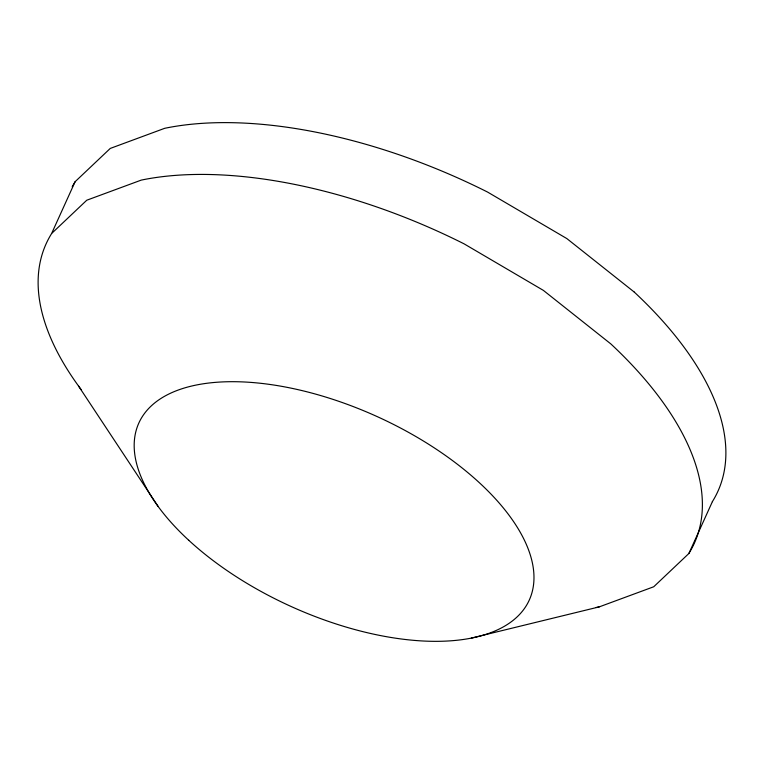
<?xml version="1.0" encoding="UTF-8"?>
<svg xmlns="http://www.w3.org/2000/svg" width="764" height="764" viewBox="0 0 764 764"><rect width="100%" height="100%" fill="white"/><g stroke="black" fill="none" stroke-linecap="round" stroke-linejoin="round"><path stroke-width="1.15" d="M634.321 292.115L566.84 238.578L487.575 192.07A350.552 170.487 24.4 0 0 164.709 128.304L110.264 148.426L75.12 181.698L51.627 233.488L86.771 200.216L141.225 180.113A350.552 170.487 24.4 0 1 464.092 243.85L543.347 290.368L610.818 343.905A367.723 178.833 24.4 0 1 688.851 553.47M712.373 501.69L688.88 553.489L653.736 586.762L599.282 606.864L471.321 638.112M78.606 386.154L158.167 506.513M599.291 606.883A350.552 170.487 24.4 0 1 596.111 607.514M81.204 389.65A367.723 178.833 24.4 0 1 51.646 233.498M72.198 186.798A367.723 178.833 24.4 0 1 75.149 181.708M634.301 292.115A367.723 178.833 24.4 0 1 712.354 501.681M188.737 540.263A214.35 104.248 24.4 0 0 525.603 606.778A214.35 104.248 24.4 0 0 287.885 387.501A214.35 104.248 24.4 0 0 188.737 540.263"/></g></svg>
